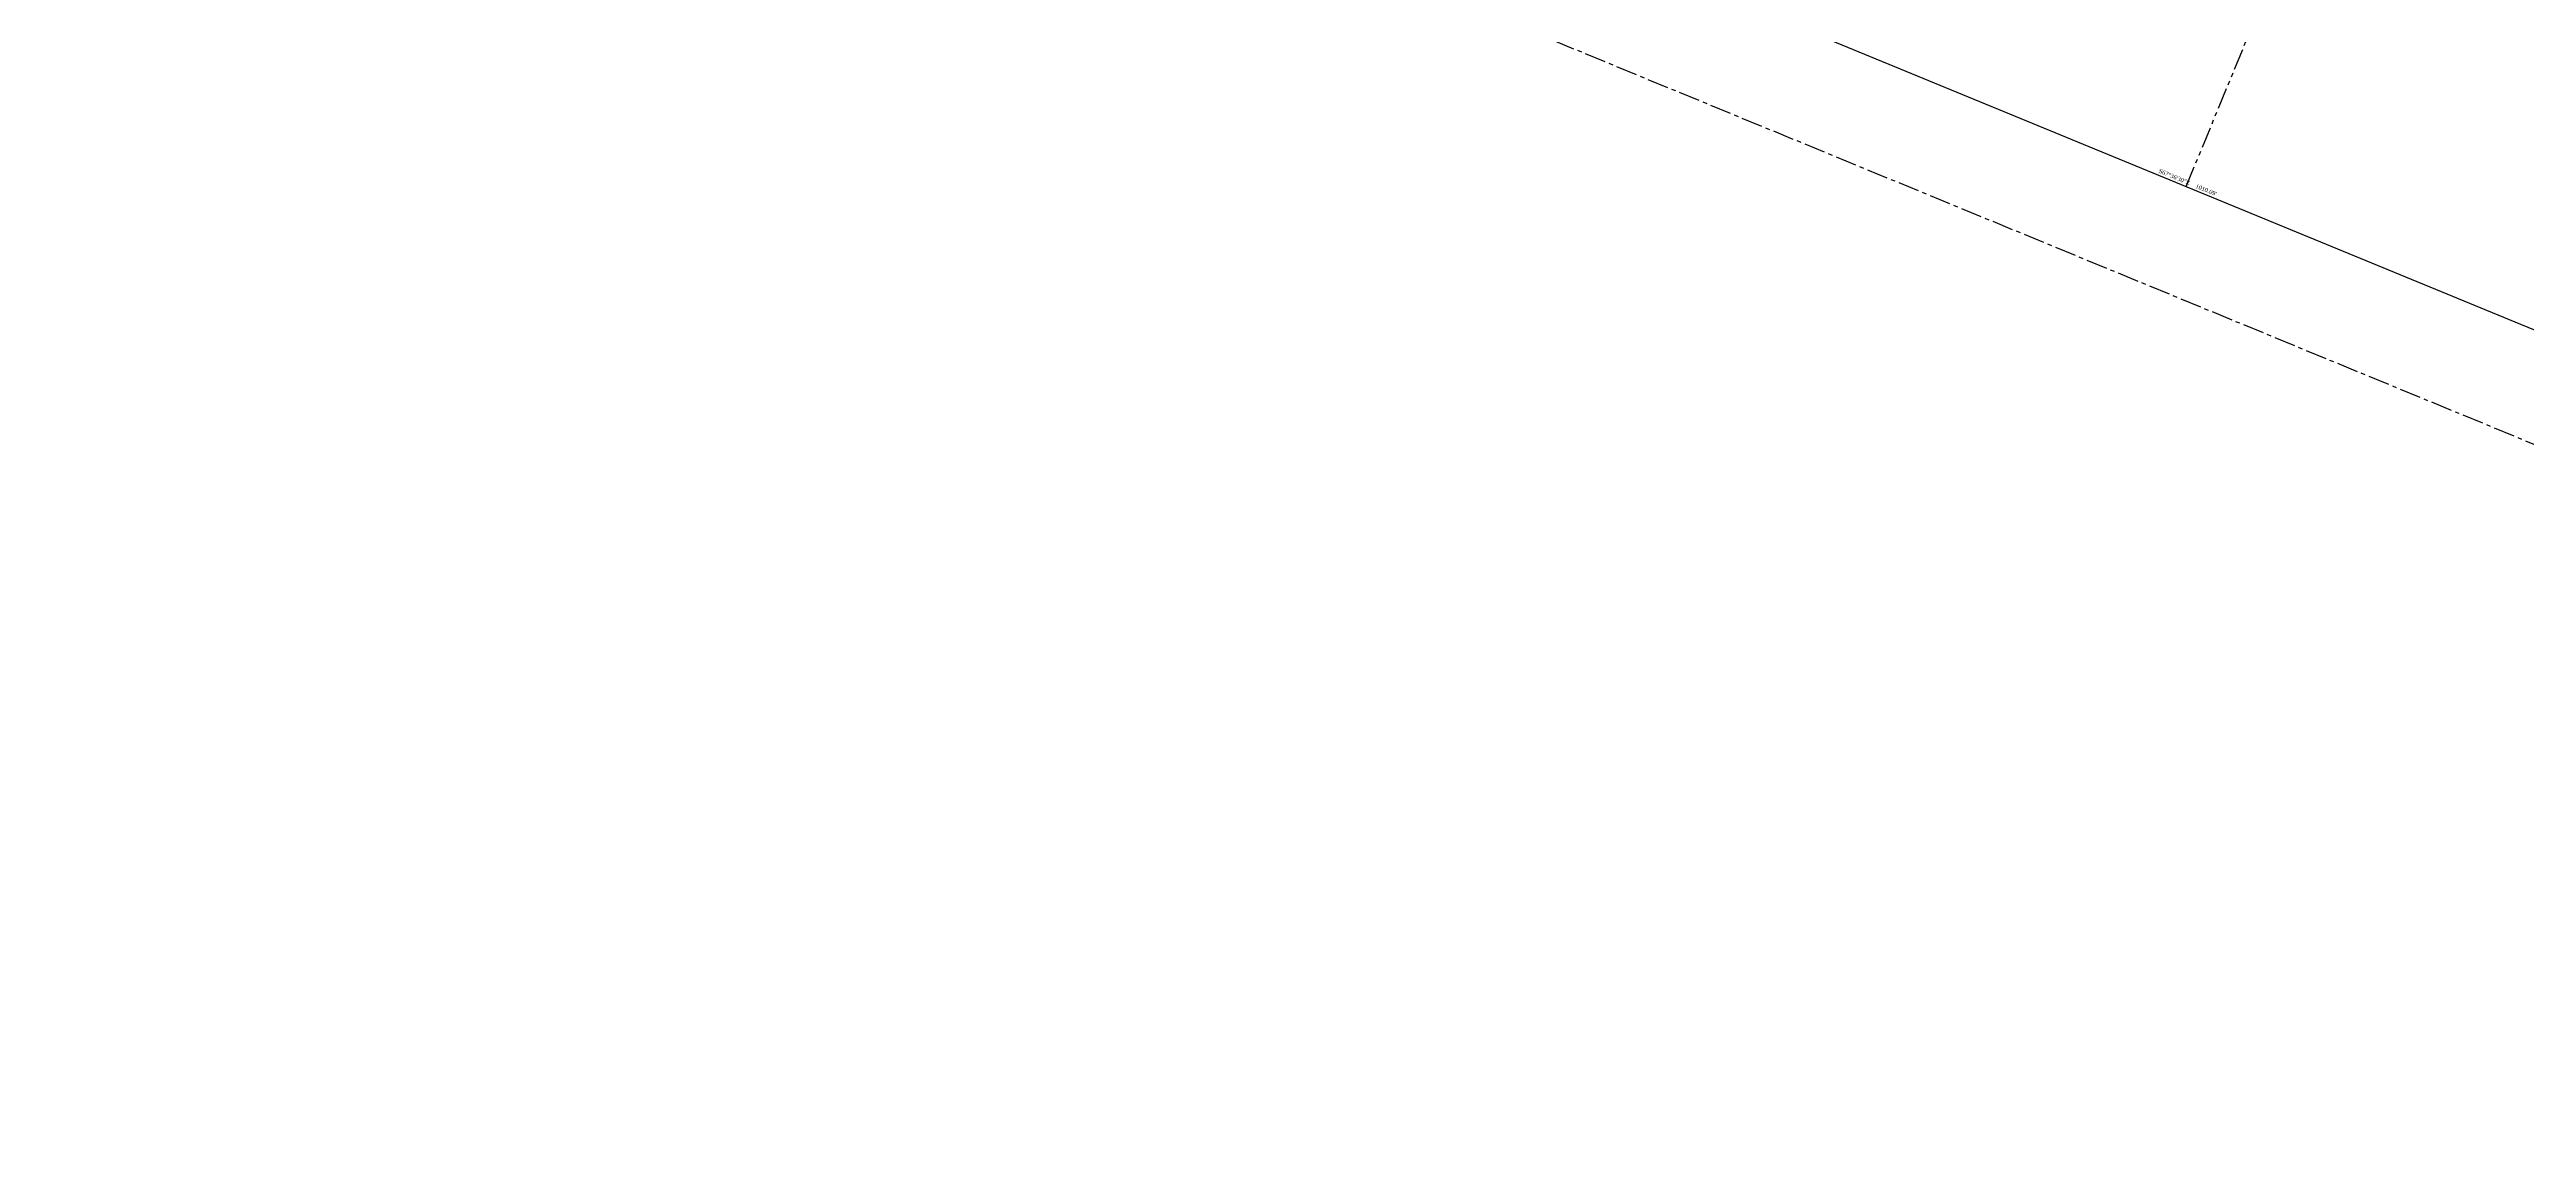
# Model space of a CAD drawing. Header units: feet. Extents: x 6515718 to 6516924, y 1895174 to 1896105.
# Drawn here: x 6515776 to 6516361, y 1895331 to 1895590 of the extents above; entities that cross this region are included whole.
import ezdxf

# ---------------------------------------------------------------- set-up
doc = ezdxf.new("R2010")
doc.units = ezdxf.units.FT
doc.header["$LTSCALE"] = 4
doc.header["$MEASUREMENT"] = 0
doc.linetypes.add('hc4096_101$0$CENTER', pattern=[2, 1.25, -0.25, 0.25, -0.25])
doc.linetypes.add('hc4096_101$0$PHANTOM', pattern=[2.5, 1.25, -0.25, 0.25, -0.25, 0.25, -0.25])
for name, color, linetype in [('hc4096_101$0$hc labels', 2, 'Continuous'), ('hc4096_101$0$hc lotlines', 2, 'hc4096_101$0$PHANTOM'), ('hc4096_101$0$hc rw', 3, 'Continuous'), ('hc4096_101$0$hc stcl', 1, 'hc4096_101$0$CENTER')]:
    doc.layers.add(name, color=color, linetype=linetype)
doc.styles.add('hc4096_101$0$Times', font='times.ttf')

msp = doc.modelspace()

# ---------------------------------------------------------------- linework, layer by layer
at = {"layer": 'hc4096_101$0$hc lotlines'}
msp.add_line((6516280.46, 1895557.47), (6516354.42, 1895737.07), dxfattribs=at)
at = {"layer": 'hc4096_101$0$hc rw'}
msp.add_line((6515813.46, 1895749.88), (6516747.39, 1895365.09), dxfattribs=at)
at = {"layer": 'hc4096_101$0$hc stcl'}
msp.add_line((6515776.19, 1895738.19), (6516765.61, 1895330.55), dxfattribs=at)

# ---------------------------------------------------------------- texts
at = {"layer": 'hc4096_101$0$hc labels', "insert": (6516280.61, 1895557.95), "char_height": 1, "attachment_point": 8, "rotation": 337.60833, "style": 'hc4096_101$0$Times'}
msp.add_mtext('S67°36\'30"E    1010.09\'', dxfattribs=at)

doc.saveas('drawing.dxf')
